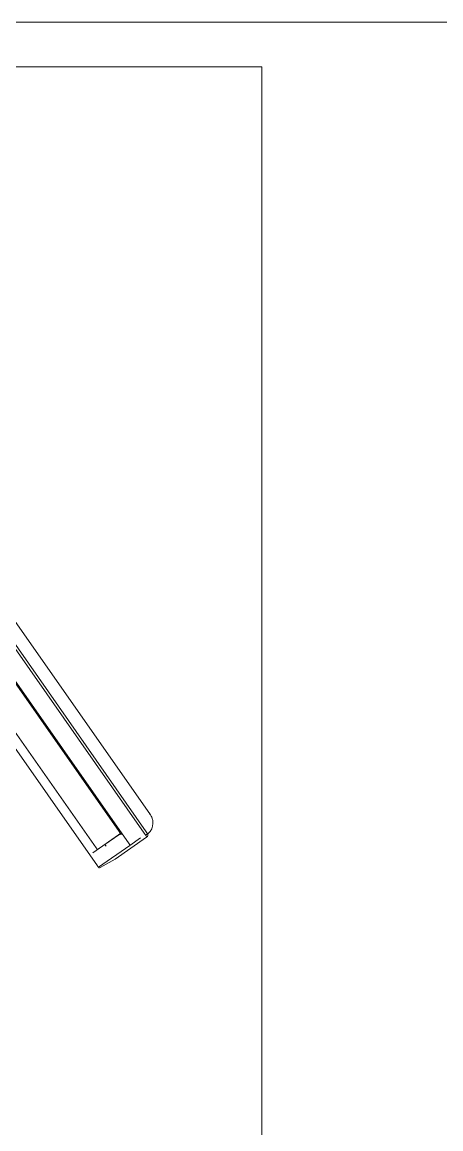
# Model space of a CAD drawing. Header units: inches. Extents: x 1 to 4637, y -664 to 702.
# Drawn here: x 1146.63 to 1160.53, y -201.12 to -164.38 of the extents above; entities that cross this region are included whole.
import ezdxf

# ---------------------------------------------------------------- set-up
doc = ezdxf.new("R2010")
doc.units = ezdxf.units.IN
doc.header["$MEASUREMENT"] = 0
doc.layers.add('I-FURN', color=30, linetype='Continuous', lineweight=9)
doc.layers.add('I-WALL', color=2, linetype='Continuous', lineweight=9)

# ---------------------------------------------------------------- blocks, each defined once
blk = doc.blocks.new('Desk - Group 3 - Typical-2416233-New Construction - Tel_Data_Elec Plan')
at = {"layer": 'I-FURN'}
for p, q in [((72, 30), (0, 30)), ((0, 30), (0, 0)), ((25.398, 26.165), (4.371, 11.441)), ((25.443, 26.101), (4.415, 11.378)), ((25.443, 26.101), (4.415, 11.378)), ((24.833, 26.304), (4.434, 12.02)), ((25.467, 26.212), (25.399, 26.165)), ((25.513, 26.147), (25.467, 26.212)), ((25.579, 26.18), (26.309, 25.138)), ((26.309, 25.138), (25.579, 26.18)), ((25.848, 25.627), (25.602, 25.978)), ((25.796, 25.597), (4.768, 10.874)), ((25.424, 25.361), (26.102, 24.393)), ((26.578, 24.585), (25.848, 25.627)), ((5.215, 11.14), (25.392, 25.269)), ((25.991, 24.552), (25.454, 25.319)), ((26.589, 24.634), (26.309, 25.138)), ((25.88, 24.832), (25.823, 24.791)), ((25.88, 24.832), (25.823, 24.791)), ((5.504, 9.823), (26.531, 24.547)), ((5.504, 9.823), (26.531, 24.547)), ((5.753, 10.372), (25.93, 24.501))]:
    blk.add_line(p, q, dxfattribs=at)
at = {"layer": 'I-FURN', "flags": 128}
for points in [[(25.02, 26.382), (25.118, 26.39), (25.214, 26.378), (25.304, 26.347), (25.384, 26.299), (25.45, 26.235)], [(25.579, 26.18), (25.553, 26.205), (25.528, 26.215), (25.51, 26.217), (25.499, 26.216), (25.491, 26.215), (25.485, 26.214), (25.48, 26.212), (25.477, 26.211), (25.473, 26.21), (25.47, 26.208), (25.468, 26.207), (25.465, 26.206), (25.463, 26.205), (25.46, 26.204), (25.458, 26.202), (25.456, 26.201), (25.454, 26.2), (25.451, 26.199), (25.449, 26.197), (25.447, 26.196), (25.444, 26.195), (25.442, 26.193), (25.44, 26.192), (25.437, 26.191), (25.435, 26.189), (25.433, 26.188), (25.43, 26.186), (25.428, 26.184), (25.425, 26.183), (25.422, 26.181), (25.42, 26.179), (25.417, 26.178), (25.415, 26.176), (25.412, 26.174), (25.409, 26.172), (25.407, 26.171), (25.404, 26.169), (25.402, 26.167), (25.399, 26.165), (25.398, 26.165)], [(25.497, 25.334), (25.497, 25.334), (25.496, 25.334), (25.495, 25.333), (25.494, 25.333), (25.492, 25.332), (25.49, 25.331), (25.487, 25.329), (25.485, 25.328), (25.482, 25.326), (25.479, 25.325), (25.476, 25.323), (25.473, 25.321), (25.469, 25.319), (25.466, 25.317), (25.462, 25.315), (25.458, 25.312), (25.454, 25.31), (25.45, 25.307), (25.446, 25.305), (25.442, 25.302), (25.437, 25.299), (25.433, 25.296), (25.428, 25.293), (25.424, 25.29), (25.419, 25.287), (25.415, 25.284), (25.41, 25.281), (25.405, 25.278), (25.401, 25.274), (25.396, 25.271), (25.392, 25.269)], [(26.589, 24.634), (26.593, 24.619), (26.593, 24.608), (26.591, 24.602), (26.589, 24.597), (26.587, 24.594), (26.585, 24.592), (26.584, 24.59), (26.583, 24.588), (26.581, 24.587), (26.58, 24.586), (26.579, 24.584), (26.578, 24.583), (26.576, 24.582), (26.575, 24.581), (26.574, 24.58), (26.573, 24.578), (26.571, 24.577), (26.57, 24.576), (26.568, 24.575), (26.567, 24.574), (26.565, 24.572), (26.564, 24.571), (26.562, 24.57), (26.56, 24.568), (26.559, 24.567), (26.557, 24.566), (26.555, 24.564), (26.553, 24.563), (26.551, 24.561), (26.549, 24.56), (26.547, 24.558), (26.545, 24.557), (26.544, 24.556), (26.542, 24.554), (26.539, 24.553), (26.537, 24.551), (26.535, 24.55), (26.533, 24.548), (26.531, 24.547), (26.531, 24.547)]]:
    blk.add_lwpolyline(points, dxfattribs=at)
at = {"layer": 'I-FURN'}
for centre, major_axis, start_param, end_param in [((25.45, 26.09), (0.129, 0.09), 0, 1.570796), ((25.45, 26.09), (0.129, 0.09), 0, 1.570796), ((25.799, 25.593), (0.0493, 0.0345), 0, 1.570796), ((25.798, 25.593), (0.0493, 0.0345), 0, 0.785398), ((25.926, 24.506), (0.0645, 0.0452), 4.712389, 6.283185), ((26.528, 24.551), (0.0493, 0.0345), 4.712389, 5.497787)]:
    blk.add_ellipse(centre, major_axis=major_axis, ratio=0.087156, start_param=start_param, end_param=end_param, dxfattribs=at)
blk.add_open_spline([(24.812, 26.288), (24.827, 26.3), (24.858, 26.321), (24.908, 26.348), (24.962, 26.369), (25.001, 26.378), (25.02, 26.382)], degree=3, dxfattribs=at)
blk.add_open_spline([(25.45, 26.235), (25.457, 26.227), (25.464, 26.217), (25.467, 26.213), (25.467, 26.213)], degree=3, knots=[0, 0, 0, 0, 0.5, 0.75, 0.75, 0.75, 0.75], dxfattribs=at)

msp = doc.modelspace()

# ---------------------------------------------------------------- linework, layer by layer
at = {"layer": 'I-WALL', "color": 250, "lineweight": 20}
msp.add_line((1048.036, -164.376), (1203.661, -164.376), dxfattribs=at)

# ---------------------------------------------------------------- block references
at = {"layer": 'I-FURN', "rotation": 269.9999999999997}
msp.add_blockref('Desk - Group 3 - Typical-2416233-New Construction - Tel_Data_Elec Plan', (1124.586, -165.856), dxfattribs=at)

doc.saveas('drawing.dxf')
